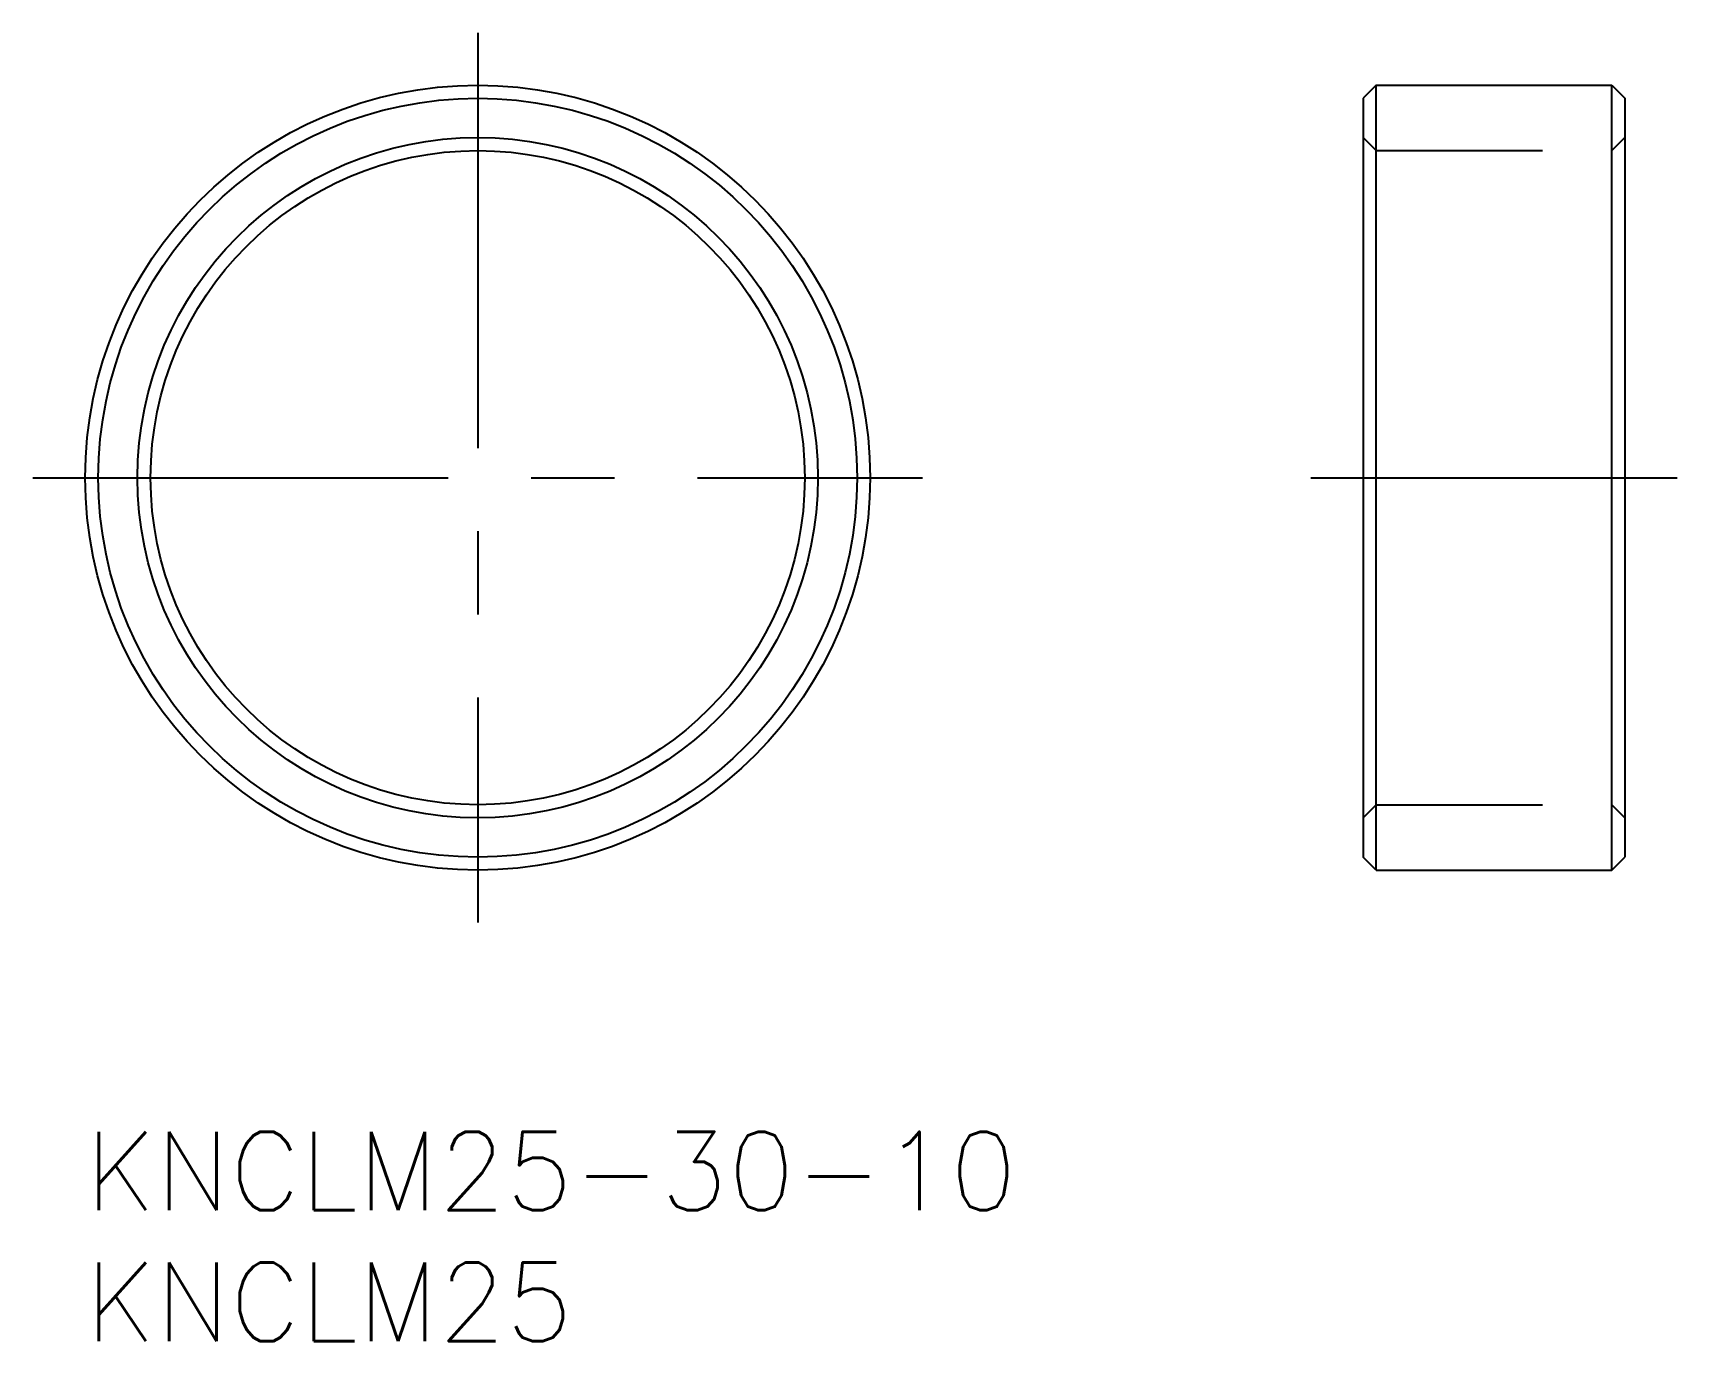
# Model space of a CAD drawing. Extents: x -2 to 60.8, y -8 to 42.
import ezdxf

# ---------------------------------------------------------------- set-up
doc = ezdxf.new("R2010")
doc.units = 0
doc.header["$LTSCALE"] = 0.5
doc.linetypes.add('CENTER', pattern=[50.8, 31.75, -6.35, 6.35, -6.35])
doc.linetypes.add('DASHED', pattern=[19.05, 12.7, -6.35])
for name, color, linetype in [('MSM_CENTER', 1, 'CENTER'), ('MSM_CONTINUOUS', 7, 'CONTINUOUS'), ('MSM_DASHED', 4, 'DASHED'), ('MSM_PART_NUMBER', 7, 'CONTINUOUS')]:
    doc.layers.add(name, color=color, linetype=linetype)
doc.styles.get("Standard").update_dxf_attribs({"font": 'txt.shx', "height": 1, "bigfont": 'bigfont.shx'})

# ---------------------------------------------------------------- blocks, each defined once
blk = doc.blocks.new('*U11')
at = {"layer": 'MSM_PART_NUMBER'}
blk.add_text('KNCLM25-30-10', height=3, dxfattribs=at).set_placement((0, -3))
blk = doc.blocks.new('*U12')
at = {"layer": 'MSM_PART_NUMBER'}
blk.add_text('KNCLM25', height=3, dxfattribs=at).set_placement((0, -8))

msp = doc.modelspace()

# ---------------------------------------------------------------- linework, layer by layer
at = {"layer": 'MSM_CENTER'}
for p, q in [((15, 42), (15, 8)), ((-2, 25), (32, 25)), ((46.842, 25), (60.842, 25))]:
    msp.add_line(p, q, dxfattribs=at)
at = {"layer": 'MSM_CONTINUOUS'}
for p, q in [((49.342, 40), (48.842, 39.5)), ((49.342, 40), (58.342, 40)), ((49.342, 10), (49.342, 40)), ((58.342, 10), (58.342, 40)), ((58.342, 40), (58.842, 39.5)), ((48.842, 39.5), (48.842, 10.5)), ((58.842, 39.5), (58.842, 10.5)), ((49.342, 10), (48.842, 10.5)), ((58.342, 10), (58.842, 10.5)), ((49.342, 10), (58.342, 10))]:
    msp.add_line(p, q, dxfattribs=at)
for radius in [15, 14.5, 13, 12.5]:
    msp.add_circle((15, 25), radius, dxfattribs=at)
at = {"layer": 'MSM_DASHED'}
for p, q in [((49.342, 37.5), (48.842, 38)), ((58.342, 37.5), (58.842, 38)), ((49.342, 37.5), (58.342, 37.5)), ((48.842, 12), (49.342, 12.5)), ((49.342, 12.5), (58.342, 12.5)), ((58.842, 12), (58.342, 12.5))]:
    msp.add_line(p, q, dxfattribs=at)

# ---------------------------------------------------------------- block references
at = {"layer": 'MSM_CONTINUOUS'}
for name in ['*U11', '*U12']:
    msp.add_blockref(name, (0, 0), dxfattribs=at)

doc.saveas('drawing.dxf')
